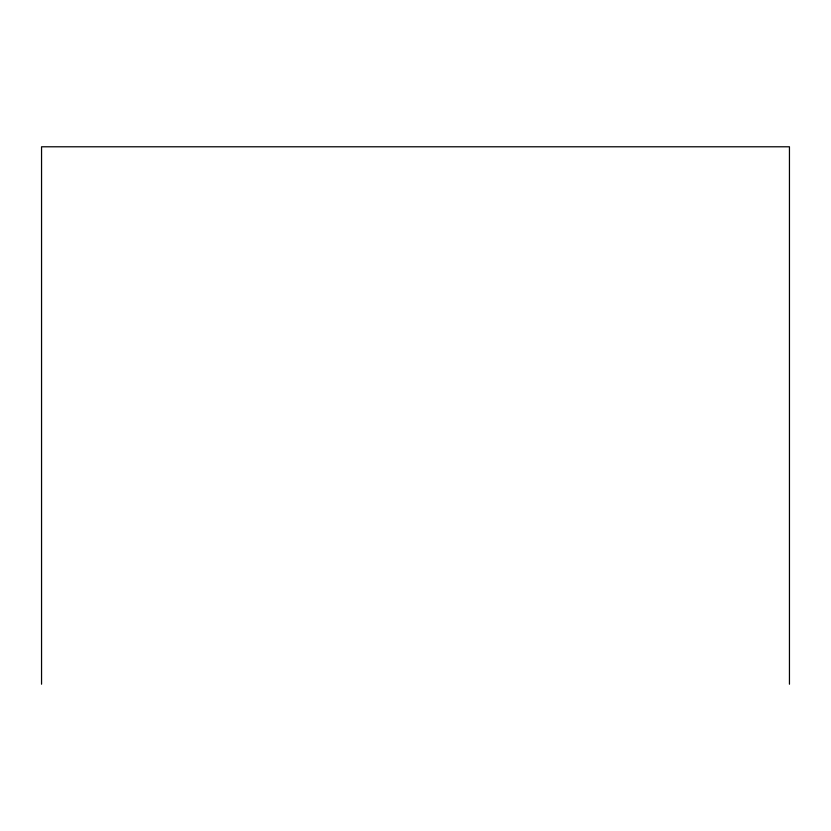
<?xml version="1.0" encoding="UTF-8"?>
<svg xmlns="http://www.w3.org/2000/svg" width="831" height="831" viewBox="0 0 831 831"><rect width="100%" height="100%" fill="white"/><g stroke="black" fill="none" stroke-linecap="round" stroke-linejoin="round"><path stroke-width="1.25" d="M789.45 684.214L789.45 146.786L41.55 146.786L41.55 684.214"/></g></svg>
